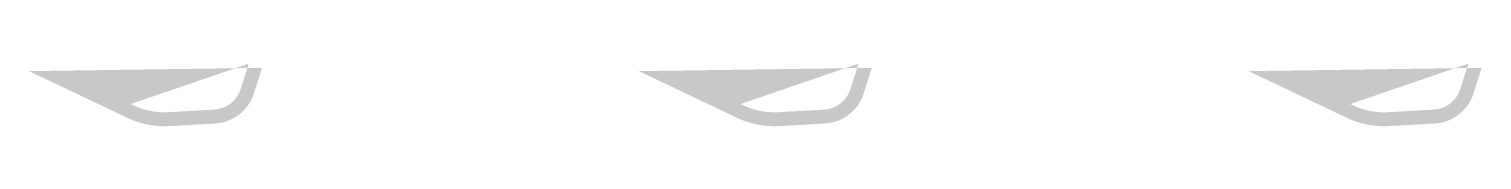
# Model space of a CAD drawing. Extents: x 152195838 to 160350639, y 364657247 to 370318102.
# Drawn here: x 152195838 to 153196496, y 370274345 to 370318102 of the extents above; entities that cross this region are included whole.
import ezdxf

# ---------------------------------------------------------------- set-up
doc = ezdxf.new("R2010")
doc.units = 0
doc.header["$MEASUREMENT"] = 0
doc.layers.add('F0027217', color=7, linetype='CONTINUOUS')

msp = doc.modelspace()

# ---------------------------------------------------------------- hatches: boundary and pattern name
at = {"layer": 'F0027217'}
h = msp.add_hatch(color=252, dxfattribs=at)
h.dxf.hatch_style = 1
edge = h.paths.add_edge_path()
edge.add_line((152195838.2692, 370312303.9825), (152261421.8025, 370281162.3313))
edge.add_ellipse((152289116.2023, 370334162.8994), major_axis=(59800, 0), ratio=1, start_angle=242.4115710738, end_angle=273.2553534003)
edge.add_line((152292512.0094, 370274459.3945), (152323982.1078, 370276249.3461))
edge.add_ellipse((152322289.8828, 370306001.2599), major_axis=(29800, 0), ratio=1, start_angle=273.2553534002, end_angle=342.3047881012)
edge.add_line((152350679.952, 370296943.4471), (152356305.5254, 370314575.7853))
edge = h.paths.add_edge_path()
edge.add_line((152261332.5675, 370280983.3015), (152265963.1733, 370289846.5678))
edge = h.paths.add_edge_path()
edge.add_ellipse((152289116.2022, 370334162.899), major_axis=(50199.9996, 0), ratio=1, start_angle=242.415221703, end_angle=273.2553534)
edge.add_line((152291966.863, 370284043.9036), (152323436.9615, 370285833.8552))
edge.add_ellipse((152322289.8828, 370306001.2599), major_axis=(20200, 0), ratio=1, start_angle=273.2553534001, end_angle=342.3047881013)
edge.add_line((152341534.1579, 370299861.4002), (152347159.7313, 370317493.7384))
edge = h.paths.add_edge_path()
edge.add_line((152345253.7535, 370318101.838), (152356496.0628, 370314514.9946))
h = msp.add_hatch(color=252, dxfattribs=at)
h.dxf.hatch_style = 1
edge = h.paths.add_edge_path()
edge.add_line((152615838.2692, 370312303.9825), (152681421.8025, 370281162.3313))
edge.add_ellipse((152709116.2023, 370334162.8994), major_axis=(59800, 0), ratio=1, start_angle=242.4115710738, end_angle=273.2553534003)
edge.add_line((152712512.0094, 370274459.3945), (152743982.1078, 370276249.3461))
edge.add_ellipse((152742289.8828, 370306001.2599), major_axis=(29800, 0), ratio=1, start_angle=273.2553534002, end_angle=342.3047881012)
edge.add_line((152770679.952, 370296943.4471), (152776305.5254, 370314575.7853))
edge = h.paths.add_edge_path()
edge.add_line((152681332.5675, 370280983.3015), (152685963.1733, 370289846.5678))
edge = h.paths.add_edge_path()
edge.add_ellipse((152709116.2022, 370334162.899), major_axis=(50199.9996, 0), ratio=1, start_angle=242.415221703, end_angle=273.2553534)
edge.add_line((152711966.863, 370284043.9036), (152743436.9615, 370285833.8552))
edge.add_ellipse((152742289.8828, 370306001.2599), major_axis=(20200, 0), ratio=1, start_angle=273.2553534001, end_angle=342.3047881013)
edge.add_line((152761534.1579, 370299861.4002), (152767159.7313, 370317493.7384))
edge = h.paths.add_edge_path()
edge.add_line((152765253.7535, 370318101.838), (152776496.0628, 370314514.9946))
h = msp.add_hatch(color=252, dxfattribs=at)
h.dxf.hatch_style = 1
edge = h.paths.add_edge_path()
edge.add_line((153035838.2692, 370312303.9825), (153101421.8025, 370281162.3313))
edge.add_ellipse((153129116.2023, 370334162.8994), major_axis=(59800, 0), ratio=1, start_angle=242.4115710738, end_angle=273.2553534003)
edge.add_line((153132512.0094, 370274459.3945), (153163982.1078, 370276249.3461))
edge.add_ellipse((153162289.8828, 370306001.2599), major_axis=(29800, 0), ratio=1, start_angle=273.2553534002, end_angle=342.3047881012)
edge.add_line((153190679.952, 370296943.4471), (153196305.5254, 370314575.7853))
edge = h.paths.add_edge_path()
edge.add_line((153101332.5675, 370280983.3015), (153105963.1733, 370289846.5678))
edge = h.paths.add_edge_path()
edge.add_ellipse((153129116.2022, 370334162.899), major_axis=(50199.9996, 0), ratio=1, start_angle=242.415221703, end_angle=273.2553534)
edge.add_line((153131966.863, 370284043.9036), (153163436.9615, 370285833.8552))
edge.add_ellipse((153162289.8828, 370306001.2599), major_axis=(20200, 0), ratio=1, start_angle=273.2553534001, end_angle=342.3047881013)
edge.add_line((153181534.1579, 370299861.4002), (153187159.7313, 370317493.7384))
edge = h.paths.add_edge_path()
edge.add_line((153185253.7535, 370318101.838), (153196496.0628, 370314514.9946))

doc.saveas('drawing.dxf')
